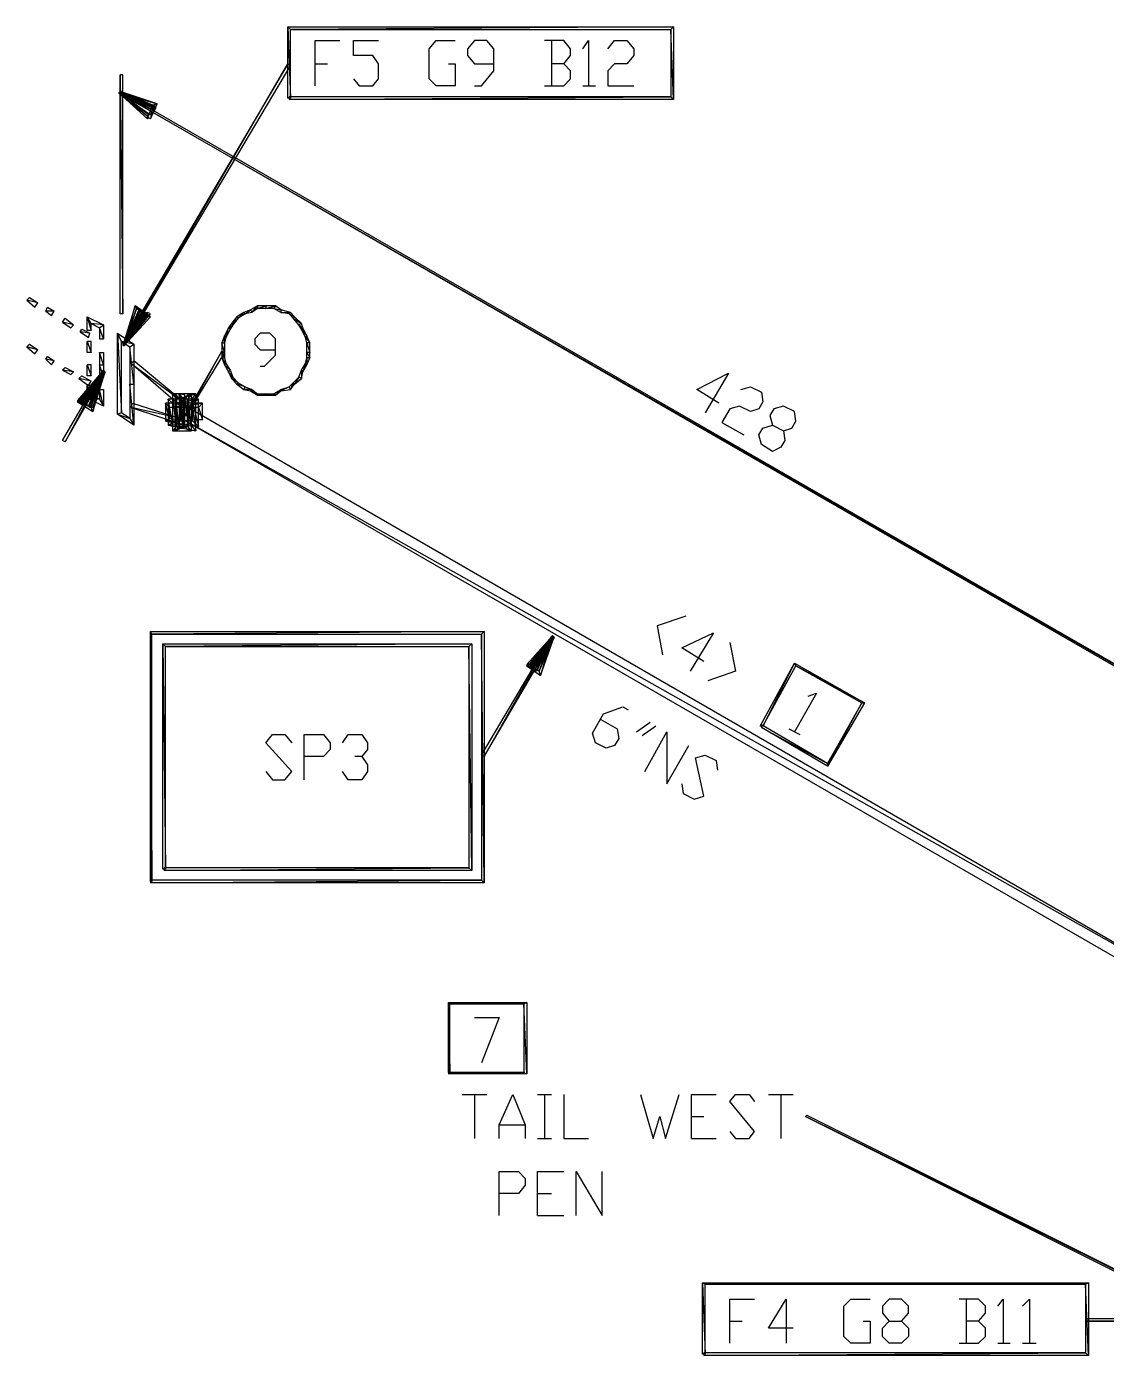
# Model space of a CAD drawing. Header units: millimetres. Extents: x 43 to 817, y 0 to 715.
# Drawn here: x 547.5 to 641.8, y 452.6 to 569.4 of the extents above; entities that cross this region are included whole.
import ezdxf

# ---------------------------------------------------------------- set-up
doc = ezdxf.new("R2010")
doc.units = ezdxf.units.MM
doc.layers.add('DIAGRAM', color=4, linetype='Continuous')

msp = doc.modelspace()

# ---------------------------------------------------------------- linework, layer by layer
at = {"layer": 'DIAGRAM'}
for p, q in [((570.52, 569.2), (570.28, 569.44)), ((570.28, 569.44), (604, 569.44)), ((570.52, 569.2), (570.28, 569.44)), ((570.28, 569.44), (570.52, 563.2)), ((570.28, 569.44), (570.52, 563.2)), ((570.28, 563.2), (570.28, 569.44)), ((604, 569.44), (570.52, 569.2)), ((604, 569.44), (570.52, 569.2)), ((603.76, 569.2), (604, 569.44)), ((603.76, 569.2), (604, 569.44)), ((604, 569.44), (604, 563.08)), ((570.52, 569.2), (603.76, 569.2)), ((570.52, 563.2), (570.52, 569.2)), ((572.68, 564.28), (572.68, 568.24)), ((572.68, 568.24), (574.84, 568.24)), ((576.04, 566.92), (576.04, 568.24)), ((576.04, 568.24), (578.2, 568.24)), ((582.64, 567.52), (583.24, 568.24)), ((583.24, 568.24), (584.92, 568.24)), ((586.6, 568.24), (586, 567.52)), ((587.68, 568.24), (586.6, 568.24)), ((588.28, 567.52), (587.68, 568.24)), ((594.4, 568.24), (592.72, 568.24)), ((593.32, 568.24), (593.32, 564.28)), ((595, 567.52), (594.4, 568.24)), ((596.08, 567.52), (596.56, 568.24)), ((596.56, 568.24), (596.56, 564.28)), ((598.24, 567.52), (598.84, 568.24)), ((598.84, 568.24), (599.92, 568.24)), ((599.92, 568.24), (600.52, 567.52)), ((604, 563.08), (603.76, 569.2)), ((603.76, 569.2), (603.76, 563.32)), ((604, 563.08), (603.76, 569.2)), ((577.72, 566.92), (576.04, 566.92)), ((578.2, 566.2), (577.72, 566.92)), ((582.64, 564.88), (582.64, 567.52)), ((586, 567.52), (586, 566.92)), ((586, 566.92), (586.6, 566.2)), ((588.28, 565.6), (588.28, 567.52)), ((594.4, 566.2), (595, 566.92)), ((595, 566.92), (595, 567.52)), ((600.52, 566.92), (599.92, 566.2)), ((600.52, 567.52), (600.52, 566.92)), ((570.28, 566.2), (555.88, 541.72)), ((556, 541.6), (570.28, 566.2)), ((556, 541.6), (570.28, 566.2)), ((570.52, 566.08), (556, 541.6)), ((570.28, 566.2), (570.52, 566.08)), ((572.68, 566.2), (573.76, 566.2)), ((578.2, 564.88), (578.2, 566.2)), ((584.32, 566.2), (584.92, 566.2)), ((584.92, 566.2), (584.92, 564.28)), ((586.6, 566.2), (588.28, 566.2)), ((594.4, 566.2), (593.32, 566.2)), ((595, 565.6), (594.4, 566.2)), ((598.84, 566.2), (598.24, 565.6)), ((599.92, 566.2), (598.84, 566.2)), ((555.88, 565.24), (555.64, 565.24)), ((555.64, 565.24), (555.88, 544.36)), ((555.64, 565.24), (555.88, 544.36)), ((555.64, 544.36), (555.64, 565.24)), ((555.88, 544.36), (555.88, 565.24)), ((576.04, 564.88), (576.52, 564.28)), ((577.72, 564.28), (578.2, 564.88)), ((583.24, 564.28), (582.64, 564.88)), ((587.2, 564.28), (588.28, 565.6)), ((594.4, 564.28), (595, 564.88)), ((595, 564.88), (595, 565.6)), ((598.24, 565.6), (598.24, 564.28)), ((555.52, 563.68), (555.64, 563.8)), ((555.64, 563.8), (555.52, 563.68)), ((555.52, 563.68), (555.64, 563.8)), ((555.64, 563.8), (555.52, 563.68)), ((555.52, 563.68), (555.64, 563.8)), ((555.64, 563.8), (555.52, 563.68)), ((555.52, 563.68), (555.64, 563.8)), ((555.64, 563.8), (555.52, 563.68)), ((555.64, 563.8), (555.52, 563.68)), ((558.16, 561.52), (555.52, 563.68)), ((555.52, 563.68), (558.04, 561.4)), ((558.16, 561.52), (555.52, 563.68)), ((555.52, 563.68), (558.88, 562.72)), ((555.52, 563.68), (558.88, 562.72)), ((558.52, 562.6), (555.52, 563.68)), ((558.16, 561.76), (555.52, 563.68)), ((555.52, 563.68), (558.04, 561.64)), ((558.16, 561.76), (555.52, 563.68)), ((555.52, 563.68), (558.76, 562.48)), ((555.52, 563.68), (558.76, 562.48)), ((558.64, 562.36), (555.52, 563.68)), ((558.16, 561.76), (555.52, 563.68)), ((555.52, 563.68), (558.04, 561.64)), ((558.16, 561.76), (555.52, 563.68)), ((555.52, 563.68), (558.76, 562.36)), ((555.52, 563.68), (558.76, 562.36)), ((558.64, 562.12), (555.52, 563.68)), ((558.4, 562), (555.52, 563.68)), ((555.52, 563.68), (558.28, 561.76)), ((558.4, 562), (555.52, 563.68)), ((555.52, 563.68), (558.52, 562.36)), ((555.52, 563.68), (558.52, 562.36)), ((558.52, 562.12), (555.52, 563.68)), ((555.52, 563.68), (665.08, 500.8)), ((555.52, 563.68), (665.08, 500.8)), ((664.96, 500.68), (555.52, 563.68)), ((555.64, 563.8), (558.16, 561.52)), ((558.88, 562.72), (555.64, 563.8)), ((555.64, 563.8), (558.16, 561.76)), ((558.76, 562.48), (555.64, 563.8)), ((555.64, 563.8), (558.16, 561.76)), ((558.76, 562.36), (555.64, 563.8)), ((555.64, 563.8), (558.4, 562)), ((558.52, 562.36), (555.64, 563.8)), ((665.08, 500.8), (555.64, 563.8)), ((576.52, 564.28), (577.72, 564.28)), ((584.92, 564.28), (583.24, 564.28)), ((586.6, 564.28), (587.2, 564.28)), ((592.72, 564.28), (594.4, 564.28)), ((596.08, 564.28), (597.16, 564.28)), ((598.24, 564.28), (600.52, 564.28)), ((558.04, 561.52), (558.52, 562.6)), ((558.28, 561.4), (558.88, 562.72)), ((558.52, 562.6), (558.28, 561.4)), ((558.52, 562.6), (558.28, 561.4)), ((558.88, 562.72), (558.52, 562.6)), ((558.88, 562.72), (558.52, 562.6)), ((558.52, 562.36), (558.52, 562.12)), ((558.76, 562.48), (558.64, 562.36)), ((558.76, 562.36), (558.64, 562.12)), ((570.52, 563.2), (570.28, 563.2)), ((570.4, 563.32), (570.4, 563.08)), ((570.4, 563.08), (603.76, 563.32)), ((603.76, 563.32), (570.4, 563.32)), ((570.4, 563.08), (603.76, 563.32)), ((604, 563.08), (570.4, 563.08)), ((603.76, 563.32), (604, 563.08)), ((603.76, 563.32), (604, 563.08)), ((558.04, 561.64), (558.16, 561.76)), ((558.04, 561.64), (558.16, 561.76)), ((558.04, 561.4), (558.16, 561.52)), ((558.28, 561.4), (558.04, 561.52)), ((558.28, 561.76), (558.4, 562)), ((547.48, 545.56), (547.72, 545.8)), ((548.44, 545.32), (547.48, 545.56)), ((547.48, 545.56), (548.2, 544.96)), ((548.44, 545.32), (547.48, 545.56)), ((547.72, 545.8), (548.44, 545.32)), ((548.2, 544.96), (548.44, 545.32)), ((549.16, 544.6), (549.28, 544.96)), ((549.28, 544.96), (549.88, 544.6)), ((556.96, 545.08), (555.88, 541.6)), ((557.08, 544.84), (555.88, 541.6)), ((557.32, 544.84), (555.88, 541.6)), ((556, 541.6), (556.96, 545.08)), ((556, 541.6), (556.96, 545.08)), ((557.08, 544.84), (556, 541.6)), ((556, 541.6), (557.08, 544.84)), ((556, 541.6), (557.08, 544.84)), ((556, 541.6), (557.32, 544.84)), ((556, 541.6), (557.32, 544.84)), ((557.32, 544.72), (556, 541.6)), ((557.44, 544.72), (556, 541.6)), ((556.96, 545.08), (557.08, 544.84)), ((556.96, 545.08), (557.08, 544.84)), ((558.16, 544.24), (556.96, 545.08)), ((557.08, 544.84), (558.16, 544.24)), ((557.08, 544.84), (558.16, 544.24)), ((558.16, 544.12), (557.08, 544.84)), ((557.08, 544.84), (557.32, 544.72)), ((557.32, 544.84), (557.44, 544.72)), ((567.04, 544.72), (566.44, 544.48)), ((566.56, 544.36), (567.04, 544.72)), ((566.56, 544.36), (567.04, 544.72)), ((567.64, 545.08), (567.04, 544.72)), ((567.04, 544.72), (567.16, 544.48)), ((567.04, 544.72), (567.16, 544.48)), ((567.16, 544.48), (567.64, 545.08)), ((567.16, 544.48), (567.64, 545.08)), ((567.64, 544.84), (567.16, 544.48)), ((567.64, 545.08), (567.64, 544.84)), ((567.64, 544.84), (568.36, 545.08)), ((568.36, 545.08), (567.64, 545.08)), ((567.64, 544.84), (568.36, 545.08)), ((567.64, 545.08), (567.64, 544.84)), ((568.36, 544.84), (567.64, 544.84)), ((568.36, 545.08), (568.36, 544.84)), ((568.36, 545.08), (568.36, 544.84)), ((568.36, 544.84), (569.2, 545.08)), ((569.2, 545.08), (568.36, 545.08)), ((568.36, 544.84), (569.2, 545.08)), ((569.08, 544.84), (568.36, 544.84)), ((569.2, 545.08), (569.08, 544.84)), ((569.2, 545.08), (569.08, 544.84)), ((569.08, 544.84), (569.68, 544.72)), ((569.08, 544.84), (569.68, 544.72)), ((569.68, 544.48), (569.08, 544.84)), ((569.68, 544.72), (569.2, 545.08)), ((569.68, 544.72), (569.68, 544.48)), ((569.68, 544.72), (569.68, 544.48)), ((570.52, 544.48), (569.68, 544.72)), ((549.88, 544.6), (549.16, 544.6)), ((549.16, 544.6), (549.64, 544.24)), ((549.88, 544.6), (549.16, 544.6)), ((549.64, 544.24), (549.88, 544.6)), ((550.6, 543.64), (550.84, 544)), ((551.56, 543.4), (550.6, 543.64)), ((550.6, 543.64), (551.32, 543.16)), ((551.56, 543.4), (550.6, 543.64)), ((550.84, 544), (551.56, 543.4)), ((553.12, 543.52), (552.76, 544.12)), ((552.76, 544.12), (554.2, 543.4)), ((553.12, 543.52), (552.76, 544.12)), ((552.76, 544.12), (553.12, 542.92)), ((552.76, 544.12), (553.12, 542.92)), ((552.76, 542.92), (552.76, 544.12)), ((554.2, 543.4), (553.12, 543.52)), ((553.12, 543.52), (553.84, 543.16)), ((554.2, 543.4), (553.12, 543.52)), ((553.12, 542.92), (553.12, 543.52)), ((555.88, 544.36), (555.64, 544.36)), ((557.56, 544.6), (555.88, 541.72)), ((555.88, 541.72), (558.04, 544.48)), ((555.88, 541.72), (557.92, 544.48)), ((555.88, 541.72), (557.68, 544.48)), ((555.88, 541.72), (558.04, 544.24)), ((556, 541.6), (557.56, 544.6)), ((556, 541.6), (557.56, 544.6)), ((557.68, 544.6), (556, 541.6)), ((558.04, 544.48), (556, 541.6)), ((558.04, 544.48), (556, 541.6)), ((557.92, 544.48), (556, 541.6)), ((557.92, 544.48), (556, 541.6)), ((557.68, 544.48), (556, 541.6)), ((557.68, 544.48), (556, 541.6)), ((556, 541.6), (558.28, 544.36)), ((556, 541.6), (558.04, 544.36)), ((556, 541.6), (557.8, 544.36)), ((558.04, 544.24), (556, 541.6)), ((558.04, 544.24), (556, 541.6)), ((556, 541.6), (558.28, 544.12)), ((557.56, 544.6), (557.68, 544.6)), ((557.8, 544.36), (557.68, 544.48)), ((558.04, 544.36), (557.92, 544.48)), ((558.28, 544.36), (558.04, 544.48)), ((558.28, 544.12), (558.04, 544.24)), ((558.16, 544.24), (558.16, 544.12)), ((565.36, 543.52), (565.12, 543.16)), ((565.24, 543.04), (565.36, 543.52)), ((565.24, 543.04), (565.36, 543.52)), ((565.84, 544.12), (565.36, 543.52)), ((565.36, 543.52), (565.48, 543.4)), ((565.36, 543.52), (565.48, 543.4)), ((565.48, 543.4), (565.84, 544.12)), ((565.48, 543.4), (565.84, 544.12)), ((565.96, 544), (565.48, 543.4)), ((566.44, 544.48), (565.84, 544.12)), ((565.84, 544.12), (565.96, 544)), ((565.84, 544.12), (565.96, 544)), ((565.96, 544), (566.44, 544.48)), ((565.96, 544), (566.44, 544.48)), ((566.56, 544.36), (565.96, 544)), ((566.44, 544.48), (566.56, 544.36)), ((566.44, 544.48), (566.56, 544.36)), ((567.16, 544.48), (566.56, 544.36)), ((569.68, 544.48), (570.52, 544.48)), ((569.68, 544.48), (570.52, 544.48)), ((570.4, 544.36), (569.68, 544.48)), ((570.52, 544.48), (570.4, 544.36)), ((570.52, 544.48), (570.4, 544.36)), ((570.4, 544.36), (570.88, 544.12)), ((570.4, 544.36), (570.88, 544.12)), ((570.76, 544), (570.4, 544.36)), ((570.88, 544.12), (570.52, 544.48)), ((570.88, 544.12), (570.76, 544)), ((570.88, 544.12), (570.76, 544)), ((570.76, 544), (571.48, 543.52)), ((570.76, 544), (571.48, 543.52)), ((571.24, 543.4), (570.76, 544)), ((571.48, 543.52), (570.88, 544.12)), ((571.48, 543.52), (571.24, 543.4)), ((571.48, 543.52), (571.24, 543.4)), ((571.6, 543.16), (571.48, 543.52)), ((551.32, 543.16), (551.56, 543.4)), ((552.16, 542.8), (552.28, 543.04)), ((553, 542.68), (552.16, 542.8)), ((552.16, 542.8), (552.88, 542.32)), ((553, 542.68), (552.16, 542.8)), ((552.28, 543.04), (553, 542.68)), ((553.12, 542.92), (552.76, 542.92)), ((552.88, 542.32), (553, 542.68)), ((553.84, 543.16), (554.2, 543.4)), ((553.84, 543.16), (554.2, 543.4)), ((554.2, 542.2), (553.84, 543.16)), ((553.84, 543.16), (553.84, 542.2)), ((554.2, 542.2), (553.84, 543.16)), ((554.2, 543.4), (554.2, 542.2)), ((555.76, 541.96), (555.4, 542.68)), ((555.4, 542.68), (556.84, 541.72)), ((555.76, 541.96), (555.4, 542.68)), ((555.4, 542.68), (555.76, 535.72)), ((555.4, 542.68), (555.76, 535.72)), ((555.4, 535.6), (555.4, 542.68)), ((564.76, 542.44), (564.52, 541.84)), ((565.12, 543.16), (564.76, 542.44)), ((564.76, 541.84), (564.76, 542.44)), ((564.76, 541.84), (564.76, 542.44)), ((564.76, 542.44), (564.88, 542.32)), ((564.76, 542.44), (564.88, 542.32)), ((564.88, 542.32), (565.12, 543.16)), ((564.88, 542.32), (565.12, 543.16)), ((565.24, 543.04), (564.88, 542.32)), ((565.12, 543.16), (565.24, 543.04)), ((565.12, 543.16), (565.24, 543.04)), ((565.48, 543.4), (565.24, 543.04)), ((567.88, 542.68), (567.4, 542.2)), ((568.72, 542.68), (567.88, 542.68)), ((569.2, 542.2), (568.72, 542.68)), ((571.24, 543.4), (571.6, 543.16)), ((571.24, 543.4), (571.6, 543.16)), ((571.48, 543.04), (571.24, 543.4)), ((571.6, 543.16), (571.48, 543.04)), ((571.6, 543.16), (571.48, 543.04)), ((571.48, 543.04), (571.96, 542.44)), ((571.48, 543.04), (571.96, 542.44)), ((571.84, 542.32), (571.48, 543.04)), ((571.96, 542.44), (571.6, 543.16)), ((571.96, 542.44), (571.84, 542.32)), ((571.96, 542.44), (571.84, 542.32)), ((572.2, 541.84), (571.96, 542.44)), ((547.48, 541.48), (547.72, 541.72)), ((548.44, 541.24), (547.48, 541.48)), ((547.48, 541.48), (548.2, 540.88)), ((548.44, 541.24), (547.48, 541.48)), ((547.72, 541.72), (548.44, 541.24)), ((548.2, 540.88), (548.44, 541.24)), ((553.12, 541.96), (552.76, 541.96)), ((552.76, 541.96), (553.12, 541)), ((552.76, 541.96), (553.12, 541)), ((552.76, 541), (552.76, 541.96)), ((553.12, 541), (553.12, 541.96)), ((553.84, 542.2), (554.2, 542.2)), ((556.84, 541.72), (555.76, 541.96)), ((555.76, 541.96), (556.48, 541.48)), ((556.84, 541.72), (555.76, 541.96)), ((555.76, 535.72), (555.76, 541.96)), ((556, 541.6), (555.88, 541.72)), ((556, 541.6), (555.88, 541.72)), ((556, 541.6), (555.88, 541.72)), ((556, 541.6), (555.88, 541.72)), ((555.88, 541.72), (556, 541.6)), ((555.88, 541.72), (556, 541.6)), ((555.88, 541.6), (556, 541.6)), ((555.88, 541.6), (556, 541.6)), ((555.88, 541.6), (556, 541.6)), ((556.48, 541.48), (556.84, 541.72)), ((556.48, 541.48), (556.84, 541.72)), ((556.84, 538.24), (556.48, 541.48)), ((556.48, 541.48), (556.48, 538.24)), ((556.84, 538.24), (556.48, 541.48)), ((556.84, 541.72), (556.84, 538.24)), ((564.76, 541), (564.52, 541.84)), ((564.52, 541.84), (564.52, 541)), ((564.76, 541), (564.52, 541.84)), ((564.52, 541.84), (564.76, 541.84)), ((564.52, 541.84), (564.76, 541.84)), ((564.88, 542.32), (564.76, 541.84)), ((564.76, 541.84), (564.76, 541)), ((567.4, 542.2), (567.4, 541.72)), ((567.4, 541.72), (567.88, 541.24)), ((567.88, 541.24), (569.2, 541.24)), ((569.2, 540.76), (569.2, 542.2)), ((571.84, 542.32), (572.2, 541.84)), ((571.84, 542.32), (572.2, 541.84)), ((571.96, 541.84), (571.84, 542.32)), ((572.2, 541.84), (571.96, 541.84)), ((572.2, 541.84), (571.96, 541.84)), ((571.96, 541.84), (572.2, 541)), ((571.96, 541.84), (572.2, 541)), ((571.96, 541), (571.96, 541.84)), ((572.2, 541), (572.2, 541.84)), ((549.16, 540.4), (549.28, 540.64)), ((549.88, 540.28), (549.16, 540.4)), ((549.16, 540.4), (549.64, 539.92)), ((549.88, 540.28), (549.16, 540.4)), ((549.28, 540.64), (549.88, 540.28)), ((549.64, 539.92), (549.88, 540.28)), ((553.12, 541), (552.76, 541)), ((554.2, 539.92), (553.84, 541)), ((553.84, 541), (553.84, 539.92)), ((554.2, 539.92), (553.84, 541)), ((553.84, 541), (554.2, 541)), ((554.2, 541), (554.2, 539.92)), ((556.84, 540.28), (556.6, 540.04)), ((556.6, 540.04), (561.28, 536.56)), ((556.6, 540.04), (561.28, 536.56)), ((560.92, 536.32), (556.6, 540.04)), ((561.28, 536.56), (556.84, 540.28)), ((564.52, 541.12), (561.28, 535.48)), ((561.4, 535.48), (564.52, 541.12)), ((561.4, 535.48), (564.52, 541.12)), ((564.76, 541), (561.4, 535.48)), ((564.52, 541.12), (564.76, 541)), ((564.76, 540.52), (564.52, 541)), ((564.52, 541), (564.52, 540.52)), ((564.76, 540.52), (564.52, 541)), ((564.52, 541), (564.76, 541)), ((564.52, 541), (564.76, 541)), ((564.88, 540.04), (564.52, 540.52)), ((564.52, 540.52), (564.76, 539.92)), ((564.88, 540.04), (564.52, 540.52)), ((564.52, 540.52), (564.76, 540.52)), ((564.52, 540.52), (564.76, 540.52)), ((564.76, 541), (564.76, 540.52)), ((564.76, 540.52), (564.88, 540.04)), ((564.76, 539.92), (564.88, 540.04)), ((564.76, 539.92), (564.88, 540.04)), ((564.88, 540.04), (565.24, 539.44)), ((568.24, 539.8), (569.2, 540.76)), ((571.48, 539.44), (571.84, 540.04)), ((571.84, 540.04), (571.6, 539.32)), ((571.84, 540.04), (571.6, 539.32)), ((571.84, 540.04), (571.96, 540.52)), ((571.96, 539.92), (571.84, 540.04)), ((571.96, 539.92), (571.84, 540.04)), ((572.2, 541), (571.96, 541)), ((572.2, 541), (571.96, 541)), ((571.96, 541), (572.2, 540.52)), ((571.96, 541), (572.2, 540.52)), ((571.96, 540.52), (571.96, 541)), ((572.2, 540.52), (571.96, 540.52)), ((572.2, 540.52), (571.96, 540.52)), ((571.96, 540.52), (571.96, 539.92)), ((571.96, 539.92), (572.2, 540.52)), ((571.96, 540.52), (571.96, 539.92)), ((572.2, 540.52), (572.2, 541)), ((550.6, 539.44), (550.84, 539.68)), ((550.6, 533.32), (554.2, 539.44)), ((551.56, 539.32), (550.6, 539.44)), ((550.6, 539.44), (551.32, 539.08)), ((551.56, 539.32), (550.6, 539.44)), ((550.84, 539.68), (551.56, 539.32)), ((554.2, 539.44), (550.84, 533.2)), ((554.2, 539.44), (550.84, 533.2)), ((550.84, 533.2), (554.32, 539.32)), ((551.32, 539.08), (551.56, 539.32)), ((554.2, 539.44), (551.92, 536.8)), ((552.04, 536.68), (554.2, 539.44)), ((552.04, 536.68), (554.2, 539.44)), ((554.32, 539.32), (552.04, 536.68)), ((552.04, 538.72), (552.28, 538.96)), ((554.2, 539.44), (552.16, 536.68)), ((552.28, 536.56), (554.2, 539.44)), ((552.28, 536.56), (554.2, 539.44)), ((554.2, 539.44), (552.28, 536.68)), ((554.32, 539.32), (552.28, 536.56)), ((552.28, 538.96), (553.12, 538.48)), ((552.52, 536.56), (554.2, 539.44)), ((552.52, 536.56), (554.2, 539.44)), ((554.2, 539.44), (552.52, 536.68)), ((554.32, 539.32), (552.52, 536.56)), ((552.64, 536.56), (554.2, 539.44)), ((552.64, 536.56), (554.2, 539.44)), ((552.64, 536.44), (554.2, 539.44)), ((554.32, 539.32), (552.64, 536.56)), ((553.12, 539.92), (552.76, 539.92)), ((552.76, 539.92), (553.12, 538.96)), ((552.76, 539.92), (553.12, 538.96)), ((552.76, 538.96), (552.76, 539.92)), ((553.12, 538.96), (552.76, 538.96)), ((552.88, 536.32), (554.2, 539.44)), ((554.2, 539.44), (552.88, 536.32)), ((554.2, 539.44), (552.88, 536.32)), ((552.88, 536.32), (554.32, 539.32)), ((553, 536.2), (554.2, 539.44)), ((554.2, 539.44), (553, 536.2)), ((554.2, 539.44), (553, 536.2)), ((553, 536.2), (554.32, 539.32)), ((553.12, 538.96), (553.12, 539.92)), ((553.12, 536.2), (554.2, 539.44)), ((554.2, 539.44), (553.24, 535.84)), ((554.2, 539.44), (553.24, 535.84)), ((554.2, 539.44), (553.24, 536.2)), ((554.2, 539.44), (553.24, 536.2)), ((553.24, 535.84), (554.32, 539.32)), ((553.24, 536.2), (554.32, 539.32)), ((553.84, 539.92), (554.2, 539.92)), ((554.2, 538.84), (553.84, 539.92)), ((553.84, 539.92), (553.84, 538.84)), ((554.2, 538.84), (553.84, 539.92)), ((553.84, 539.92), (554.2, 539.92)), ((553.84, 538.84), (554.2, 538.84)), ((554.2, 539.92), (554.2, 538.84)), ((554.2, 539.44), (554.32, 539.32)), ((554.32, 539.32), (554.2, 539.44)), ((554.2, 539.44), (554.32, 539.32)), ((554.32, 539.32), (554.2, 539.44)), ((554.2, 539.44), (554.32, 539.32)), ((554.32, 539.32), (554.2, 539.44)), ((554.2, 539.44), (554.32, 539.32)), ((554.32, 539.32), (554.2, 539.44)), ((554.32, 539.32), (554.2, 539.44)), ((565.24, 539.44), (564.76, 539.92)), ((564.76, 539.92), (565.12, 539.32)), ((565.24, 539.44), (564.76, 539.92)), ((565.12, 539.32), (565.24, 539.44)), ((565.12, 539.32), (565.24, 539.44)), ((565.48, 538.84), (565.12, 539.32)), ((565.12, 539.32), (565.36, 538.72)), ((565.48, 538.84), (565.12, 539.32)), ((565.24, 539.44), (565.48, 538.84)), ((565.36, 538.72), (565.48, 538.84)), ((565.36, 538.72), (565.48, 538.84)), ((565.48, 538.84), (565.96, 538.36)), ((567.88, 539.8), (568.24, 539.8)), ((570.76, 538.36), (571.24, 538.84)), ((571.24, 538.84), (570.88, 538.24)), ((571.24, 538.84), (570.88, 538.24)), ((571.24, 538.84), (571.48, 539.44)), ((571.48, 538.72), (571.24, 538.84)), ((571.48, 538.72), (571.24, 538.84)), ((571.6, 539.32), (571.48, 539.44)), ((571.6, 539.32), (571.48, 539.44)), ((571.48, 539.44), (571.48, 538.72)), ((571.48, 539.44), (571.48, 538.72)), ((571.48, 538.72), (571.6, 539.32)), ((571.6, 539.32), (571.96, 539.92)), ((606.04, 537.76), (608.8, 539.2)), ((608.8, 539.2), (606.76, 535.72)), ((553.12, 538.48), (552.04, 538.72)), ((552.04, 538.72), (552.88, 538.12)), ((553.12, 538.48), (552.04, 538.72)), ((553.12, 538.12), (552.76, 538.12)), ((552.76, 538.12), (553.12, 537.28)), ((552.76, 538.12), (553.12, 537.28)), ((552.76, 537.04), (552.76, 538.12)), ((552.88, 538.12), (553.12, 538.48)), ((553.12, 537.28), (553.12, 538.12)), ((554.2, 536.32), (553.84, 537.76)), ((553.84, 537.76), (553.84, 536.92)), ((554.2, 536.32), (553.84, 537.76)), ((553.84, 537.76), (554.2, 537.76)), ((554.2, 537.76), (554.2, 536.32)), ((556.84, 534.64), (556.48, 538.24)), ((556.48, 538.24), (556.48, 535.24)), ((556.84, 534.64), (556.48, 538.24)), ((556.48, 538.24), (556.84, 538.24)), ((556.48, 538.24), (556.84, 538.24)), ((556.84, 538.24), (556.84, 534.64)), ((565.96, 538.36), (565.36, 538.72)), ((565.36, 538.72), (565.84, 538.24)), ((565.96, 538.36), (565.36, 538.72)), ((565.84, 538.24), (565.96, 538.36)), ((565.84, 538.24), (565.96, 538.36)), ((566.56, 538), (565.84, 538.24)), ((565.84, 538.24), (566.44, 537.76)), ((566.56, 538), (565.84, 538.24)), ((565.96, 538.36), (566.56, 538)), ((566.44, 537.76), (566.56, 538)), ((566.44, 537.76), (566.56, 538)), ((567.16, 537.76), (566.44, 537.76)), ((566.44, 537.76), (567.04, 537.64)), ((567.16, 537.76), (566.44, 537.76)), ((566.56, 538), (567.16, 537.76)), ((567.04, 537.64), (567.16, 537.76)), ((567.04, 537.64), (567.16, 537.76)), ((567.16, 537.76), (567.64, 537.4)), ((569.08, 537.4), (569.68, 537.76)), ((569.68, 537.76), (569.2, 537.28)), ((569.68, 537.76), (569.2, 537.28)), ((570.4, 538), (569.68, 537.64)), ((570.4, 538), (569.68, 537.64)), ((569.68, 537.76), (570.4, 538)), ((569.68, 537.64), (570.52, 537.76)), ((569.68, 537.64), (569.68, 537.76)), ((569.68, 537.64), (569.68, 537.76)), ((570.4, 538), (570.76, 538.36)), ((570.52, 537.76), (570.4, 538)), ((570.52, 537.76), (570.4, 538)), ((570.76, 538.36), (570.52, 537.76)), ((570.76, 538.36), (570.52, 537.76)), ((570.52, 537.76), (570.88, 538.24)), ((570.88, 538.24), (570.76, 538.36)), ((570.88, 538.24), (570.76, 538.36)), ((570.88, 538.24), (571.48, 538.72)), ((607.96, 536.56), (606.04, 537.76)), ((609.88, 537.76), (610.72, 538)), ((610.72, 538), (611.68, 537.52)), ((551.92, 536.68), (552.04, 536.92)), ((551.92, 536.8), (552.04, 536.68)), ((553.12, 536.2), (551.92, 536.68)), ((551.92, 536.68), (553.24, 535.84)), ((553.12, 536.2), (551.92, 536.68)), ((552.04, 536.92), (553.12, 536.2)), ((552.16, 536.68), (552.28, 536.56)), ((552.28, 536.68), (552.52, 536.56)), ((552.52, 536.68), (552.64, 536.56)), ((553.12, 537.28), (552.76, 537.04)), ((553.12, 537.28), (552.76, 537.04)), ((552.76, 537.04), (553.84, 536.92)), ((552.76, 537.04), (553.84, 536.92)), ((554.2, 536.32), (552.76, 537.04)), ((553.84, 536.92), (553.12, 537.28)), ((553.84, 536.92), (554.2, 536.32)), ((553.84, 536.92), (554.2, 536.32)), ((556.6, 536.2), (556.72, 536.56)), ((556.72, 536.56), (560.92, 535.24)), ((559.96, 535.24), (559.6, 536.56)), ((559.6, 536.56), (559.6, 535)), ((559.96, 535.24), (559.6, 536.56)), ((559.6, 536.56), (559.96, 536.2)), ((559.6, 536.56), (559.96, 536.2)), ((562.84, 536.56), (559.6, 536.56)), ((560.2, 534.88), (559.84, 536.92)), ((559.84, 536.92), (559.84, 534.64)), ((560.2, 534.88), (559.84, 536.92)), ((559.84, 536.92), (560.2, 536.56)), ((559.84, 536.92), (560.2, 536.56)), ((562.48, 536.92), (559.84, 536.92)), ((559.96, 536.2), (562.84, 536.56)), ((559.96, 536.2), (562.84, 536.56)), ((560.56, 534.52), (560.2, 537.4)), ((560.2, 537.4), (560.2, 534.16)), ((560.56, 534.52), (560.2, 537.4)), ((560.2, 537.4), (560.56, 536.92)), ((560.2, 537.4), (560.56, 536.92)), ((562.24, 537.4), (560.2, 537.4)), ((560.2, 536.56), (562.48, 536.92)), ((560.2, 536.56), (562.48, 536.92)), ((560.2, 536.56), (560.2, 534.88)), ((562, 536.56), (560.2, 536.56)), ((560.8, 534.52), (560.44, 537.4)), ((560.44, 537.4), (560.44, 534.16)), ((560.8, 534.52), (560.44, 537.4)), ((560.44, 537.4), (560.8, 536.92)), ((560.44, 537.4), (560.8, 536.92)), ((561.88, 537.4), (560.44, 537.4)), ((560.56, 536.92), (562.24, 537.4)), ((560.56, 536.92), (562.24, 537.4)), ((560.56, 536.92), (560.56, 534.52)), ((561.88, 536.92), (560.56, 536.92)), ((560.8, 534.4), (560.92, 537.4)), ((561.16, 534.4), (560.8, 537.4)), ((560.8, 537.4), (560.8, 534.4)), ((561.16, 534.4), (560.8, 537.4)), ((560.8, 537.4), (561.16, 536.92)), ((560.8, 537.4), (561.16, 536.92)), ((561.64, 537.4), (560.8, 537.4)), ((560.8, 536.92), (561.88, 537.4)), ((560.8, 536.92), (561.88, 537.4)), ((560.8, 536.92), (560.8, 534.52)), ((561.52, 536.92), (560.8, 536.92)), ((561.28, 537.28), (560.92, 537.4)), ((560.92, 537.4), (561.16, 534.4)), ((560.92, 537.4), (561.16, 534.4)), ((561.28, 536.56), (560.92, 536.32)), ((561.28, 536.56), (560.92, 536.32)), ((561.16, 536.92), (561.64, 537.4)), ((561.16, 536.92), (561.64, 537.4)), ((561.16, 534.4), (561.28, 537.28)), ((561.16, 536.92), (561.16, 534.4)), ((561.28, 536.92), (561.16, 536.92)), ((561.64, 537.4), (561.28, 536.92)), ((561.64, 537.4), (561.28, 536.92)), ((561.28, 536.92), (561.64, 534.16)), ((561.28, 536.92), (561.64, 534.16)), ((561.28, 534.52), (561.28, 536.92)), ((561.28, 534.64), (561.28, 536.56)), ((561.88, 537.4), (561.52, 536.92)), ((561.88, 537.4), (561.52, 536.92)), ((561.52, 536.92), (561.88, 534.16)), ((561.52, 536.92), (561.88, 534.16)), ((561.52, 534.52), (561.52, 536.92)), ((561.64, 534.16), (561.64, 537.4)), ((561.88, 534.16), (561.88, 537.4)), ((562.24, 537.4), (561.88, 536.92)), ((562.24, 537.4), (561.88, 536.92)), ((561.88, 536.92), (562.24, 534.16)), ((561.88, 536.92), (562.24, 534.16)), ((561.88, 534.64), (561.88, 536.92)), ((562.48, 536.92), (562, 536.56)), ((562.48, 536.92), (562, 536.56)), ((562, 536.56), (562.48, 534.52)), ((562, 536.56), (562.48, 534.52)), ((562, 535), (562, 536.56)), ((562.24, 534.16), (562.24, 537.4)), ((562.48, 534.52), (562.48, 536.92)), ((562.84, 536.56), (562.48, 536.2)), ((562.84, 536.56), (562.48, 536.2)), ((562.84, 535.12), (562.84, 536.56)), ((567.64, 537.4), (567.04, 537.64)), ((567.04, 537.64), (567.64, 537.28)), ((567.64, 537.4), (567.04, 537.64)), ((568.36, 537.4), (567.64, 537.28)), ((568.36, 537.4), (567.64, 537.28)), ((567.64, 537.28), (567.64, 537.4)), ((567.64, 537.4), (568.36, 537.4)), ((567.64, 537.28), (567.64, 537.4)), ((567.64, 537.28), (568.36, 537.28)), ((569.08, 537.4), (568.36, 537.28)), ((569.08, 537.4), (568.36, 537.28)), ((568.36, 537.28), (568.36, 537.4)), ((568.36, 537.4), (569.08, 537.4)), ((568.36, 537.28), (568.36, 537.4)), ((568.36, 537.28), (569.2, 537.28)), ((569.2, 537.28), (569.08, 537.4)), ((569.2, 537.28), (569.08, 537.4)), ((569.2, 537.28), (569.68, 537.64)), ((611.8, 536.68), (611.44, 536.08)), ((611.68, 537.52), (611.8, 536.68)), ((552.88, 536.32), (552.64, 536.44)), ((553, 536.2), (552.88, 536.32)), ((553.24, 536.2), (553, 536.2)), ((553.24, 535.84), (553.12, 536.2)), ((553.24, 535.84), (553.12, 536.2)), ((555.76, 535.72), (555.4, 535.6)), ((555.76, 535.72), (555.4, 535.6)), ((555.4, 535.6), (556.48, 535.24)), ((555.4, 535.6), (556.48, 535.24)), ((556.84, 534.64), (555.4, 535.6)), ((556.48, 535.24), (555.76, 535.72)), ((560.92, 535.24), (556.6, 536.2)), ((556.6, 536.2), (561.28, 534.64)), ((560.92, 535.24), (556.6, 536.2)), ((559.96, 536.2), (559.96, 535.24)), ((562.48, 536.2), (559.96, 536.2)), ((560.8, 535.36), (561.4, 536.32)), ((654.28, 482.68), (560.8, 535.36)), ((560.8, 535.36), (653.8, 481.72)), ((654.28, 482.68), (560.8, 535.36)), ((560.92, 536.32), (561.28, 534.64)), ((560.92, 536.32), (561.28, 534.64)), ((560.92, 535.24), (560.92, 536.32)), ((561.28, 535.48), (561.4, 535.48)), ((561.4, 536.32), (654.28, 482.68)), ((562.48, 536.2), (562.84, 535.12)), ((562.48, 536.2), (562.84, 535.12)), ((562.48, 535.12), (562.48, 536.2)), ((608.92, 536.08), (608.2, 534.88)), ((609.76, 536.32), (608.92, 536.08)), ((610.72, 535.84), (609.76, 536.32)), ((611.44, 536.08), (610.72, 535.84)), ((612.76, 536.08), (612.4, 535.48)), ((612.4, 535.48), (612.64, 534.64)), ((613.6, 536.32), (612.76, 536.08)), ((614.56, 535.84), (613.6, 536.32)), ((614.68, 535), (614.56, 535.84)), ((556.48, 535.24), (556.84, 534.64)), ((556.48, 535.24), (556.84, 534.64)), ((559.6, 535), (559.96, 535.24)), ((559.6, 535), (559.96, 535.24)), ((562, 535), (559.6, 535)), ((559.6, 535), (562.48, 534.52)), ((562, 535), (559.6, 535)), ((559.84, 534.64), (560.2, 534.88)), ((559.84, 534.64), (560.2, 534.88)), ((561.88, 534.64), (559.84, 534.64)), ((559.84, 534.64), (562.24, 534.16)), ((561.88, 534.64), (559.84, 534.64)), ((559.96, 535.24), (562, 535)), ((560.2, 534.88), (561.88, 534.64)), ((561.52, 534.52), (560.2, 534.16)), ((561.52, 534.52), (560.2, 534.16)), ((560.2, 534.16), (560.56, 534.52)), ((560.2, 534.16), (560.56, 534.52)), ((560.2, 534.16), (561.88, 534.16)), ((561.28, 534.52), (560.44, 534.16)), ((561.28, 534.52), (560.44, 534.16)), ((560.44, 534.16), (560.8, 534.52)), ((560.44, 534.16), (560.8, 534.52)), ((560.44, 534.16), (561.64, 534.16)), ((560.56, 534.52), (561.52, 534.52)), ((560.8, 534.52), (561.28, 534.52)), ((561.16, 534.4), (560.8, 534.4)), ((560.8, 534.4), (561.16, 534.4)), ((561.28, 534.64), (560.92, 535.24)), ((561.28, 534.64), (560.92, 535.24)), ((561.64, 534.16), (561.28, 534.52)), ((561.64, 534.16), (561.28, 534.52)), ((561.88, 534.16), (561.52, 534.52)), ((561.88, 534.16), (561.52, 534.52)), ((562.24, 534.16), (561.88, 534.64)), ((562.24, 534.16), (561.88, 534.64)), ((562.48, 534.52), (562, 535)), ((562.48, 534.52), (562, 535)), ((562.84, 535.12), (562.48, 535.12)), ((608.2, 534.88), (610.12, 533.8)), ((611.44, 533.8), (611.8, 534.4)), ((611.8, 534.4), (612.64, 534.64)), ((612.64, 534.64), (613.6, 534.16)), ((613.6, 534.16), (614.32, 534.4)), ((613.6, 534.16), (613.72, 533.32)), ((614.32, 534.4), (614.68, 535)), ((550.84, 533.2), (550.6, 533.32)), ((611.68, 532.96), (611.44, 533.8)), ((613.72, 533.32), (613.36, 532.72)), ((612.64, 532.36), (611.68, 532.96)), ((613.36, 532.72), (612.64, 532.36)), ((605.08, 517.96), (602.56, 517.12)), ((558.4, 516.4), (558.28, 516.64)), ((558.28, 516.64), (587.44, 516.64)), ((558.4, 516.4), (558.28, 516.64)), ((558.28, 516.64), (558.4, 494.8)), ((558.28, 516.64), (558.4, 494.8)), ((558.28, 494.8), (558.28, 516.64)), ((587.44, 516.64), (558.4, 516.4)), ((587.44, 516.64), (558.4, 516.4)), ((587.2, 516.4), (587.44, 516.64)), ((587.2, 516.4), (587.44, 516.64)), ((587.44, 516.64), (587.44, 494.68)), ((602.56, 517.12), (603.04, 514.6)), ((558.4, 516.4), (587.2, 516.4)), ((558.4, 494.8), (558.4, 516.4)), ((559.6, 515.32), (559.36, 515.56)), ((559.36, 515.56), (586.36, 515.56)), ((559.6, 515.32), (559.36, 515.56)), ((559.36, 515.56), (559.6, 495.88)), ((559.36, 515.56), (559.6, 495.88)), ((559.36, 495.88), (559.36, 515.56)), ((586.36, 515.56), (559.6, 515.32)), ((586.36, 515.56), (559.6, 515.32)), ((586.12, 515.32), (586.36, 515.56)), ((586.12, 515.32), (586.36, 515.56)), ((586.36, 515.56), (586.36, 495.76)), ((587.44, 494.68), (587.2, 516.4)), ((587.2, 516.4), (587.2, 494.92)), ((587.44, 494.68), (587.2, 516.4)), ((587.2, 505.84), (593.32, 516.16)), ((593.32, 516.16), (587.44, 505.72)), ((587.44, 505.72), (593.56, 516.16)), ((593.32, 516.16), (587.44, 505.72)), ((593.44, 516.28), (591.16, 513.76)), ((591.28, 513.64), (593.44, 516.28)), ((591.28, 513.64), (593.44, 516.28)), ((593.56, 516.04), (591.28, 513.64)), ((593.44, 516.16), (591.4, 513.64)), ((591.52, 513.52), (593.44, 516.16)), ((591.52, 513.52), (593.44, 516.16)), ((593.56, 516.16), (591.52, 513.52)), ((593.44, 516.16), (591.52, 513.64)), ((593.44, 516.16), (591.52, 513.4)), ((591.64, 513.52), (593.44, 516.16)), ((591.64, 513.52), (593.44, 516.16)), ((593.56, 516.16), (591.64, 513.52)), ((591.64, 513.28), (593.44, 516.16)), ((591.64, 513.28), (593.44, 516.16)), ((593.56, 516.16), (591.64, 513.28)), ((591.88, 513.28), (593.32, 516.16)), ((593.32, 516.16), (592, 513.16)), ((592, 513.16), (593.56, 516.16)), ((593.32, 516.16), (592, 513.16)), ((592.12, 513.28), (593.32, 516.16)), ((592.12, 513.28), (593.32, 516.16)), ((592.24, 513.16), (593.32, 516.16)), ((593.32, 516.16), (592.24, 513.16)), ((592.24, 513.16), (593.56, 516.16)), ((593.32, 516.16), (592.24, 513.16)), ((593.32, 516.16), (592.24, 513.16)), ((592.24, 513.16), (593.56, 516.16)), ((593.32, 516.16), (592.24, 513.16)), ((593.32, 516.16), (592.36, 512.8)), ((592.36, 512.8), (593.56, 516.16)), ((593.32, 516.16), (592.36, 512.8)), ((593.56, 516.16), (593.32, 516.16)), ((593.56, 516.16), (593.32, 516.16)), ((593.56, 516.16), (593.32, 516.16)), ((593.56, 516.16), (593.32, 516.16)), ((593.56, 516.16), (593.32, 516.16)), ((593.44, 516.28), (593.56, 516.04)), ((593.44, 516.16), (593.56, 516.16)), ((593.44, 516.16), (593.56, 516.16)), ((593.44, 516.16), (593.56, 516.16)), ((604.72, 515.2), (607.48, 516.52)), ((607.48, 516.52), (605.44, 513.16)), ((608.92, 515.68), (609.4, 513.16)), ((559.6, 515.32), (586.12, 515.32)), ((559.6, 495.88), (559.6, 515.32)), ((586.36, 495.76), (586.12, 515.32)), ((586.12, 515.32), (586.12, 496)), ((586.36, 495.76), (586.12, 515.32)), ((606.64, 514), (604.72, 515.2)), ((591.16, 513.64), (591.28, 513.88)), ((591.16, 513.76), (591.28, 513.64)), ((592.24, 513.16), (591.16, 513.64)), ((591.16, 513.64), (592.36, 512.8)), ((592.24, 513.16), (591.16, 513.64)), ((591.28, 513.88), (592.24, 513.16)), ((591.4, 513.64), (591.52, 513.52)), ((591.52, 513.64), (591.64, 513.52)), ((591.52, 513.4), (591.64, 513.28)), ((592, 513.16), (591.88, 513.28)), ((592.24, 513.16), (592.12, 513.28)), ((592.24, 513.16), (592.12, 513.28)), ((592.36, 512.8), (592.24, 513.16)), ((592.36, 512.8), (592.24, 513.16)), ((609.4, 513.16), (607, 512.32)), ((611.56, 508.36), (614.56, 513.88)), ((614.56, 513.88), (611.8, 508.36)), ((614.56, 513.88), (611.8, 508.36)), ((611.8, 508.36), (614.68, 513.64)), ((614.68, 513.64), (614.56, 513.88)), ((614.56, 513.88), (620.68, 510.4)), ((614.68, 513.64), (614.56, 513.88)), ((620.68, 510.4), (614.68, 513.64)), ((614.68, 513.64), (620.44, 510.4)), ((620.68, 510.4), (614.68, 513.64)), ((616.48, 511.24), (614.56, 507.88)), ((615.76, 511), (616.48, 511.24)), ((597.88, 509.44), (599.56, 510.04)), ((599.56, 510.04), (600.04, 509.8)), ((617.44, 504.88), (620.44, 510.4)), ((620.44, 510.4), (617.44, 505.12)), ((617.44, 504.88), (620.44, 510.4)), ((620.68, 510.4), (617.44, 504.88)), ((620.44, 510.4), (620.68, 510.4)), ((620.44, 510.4), (620.68, 510.4)), ((596.92, 507.76), (597.88, 509.44)), ((597.64, 508.96), (599.08, 508.12)), ((600.76, 507.88), (601.96, 508.72)), ((611.68, 508.48), (611.68, 508.24)), ((617.44, 505.12), (611.68, 508.48)), ((568.36, 506.92), (568.96, 507.64)), ((568.96, 507.64), (570.04, 507.64)), ((570.04, 507.64), (570.64, 506.92)), ((571.72, 503.68), (571.72, 507.64)), ((571.72, 507.64), (573.4, 507.64)), ((573.4, 507.64), (574, 506.92)), ((575.08, 506.92), (575.56, 507.64)), ((575.56, 507.64), (576.76, 507.64)), ((576.76, 507.64), (577.24, 506.92)), ((597.16, 506.92), (596.92, 507.76)), ((599.2, 507.28), (598.84, 506.68)), ((599.08, 508.12), (599.2, 507.28)), ((602.44, 508.36), (601.24, 507.52)), ((601.48, 504.4), (603.4, 507.88)), ((603.4, 507.88), (603.4, 503.32)), ((611.8, 508.36), (611.56, 508.36)), ((611.68, 508.24), (617.44, 505.12)), ((611.68, 508.24), (617.44, 505.12)), ((617.44, 504.88), (611.68, 508.24)), ((614.08, 508.12), (615.04, 507.64)), ((570.64, 504.4), (568.36, 506.92)), ((574, 506.32), (573.4, 505.72)), ((574, 506.92), (574, 506.32)), ((577.24, 506.32), (576.76, 505.72)), ((577.24, 506.92), (577.24, 506.32)), ((598.12, 506.44), (597.16, 506.92)), ((598.84, 506.68), (598.12, 506.44)), ((603.4, 503.32), (605.32, 506.68)), ((573.4, 505.72), (571.72, 505.72)), ((576.76, 505.72), (576.16, 505.72)), ((576.76, 505.72), (577.24, 505)), ((577.24, 505), (577.24, 504.4)), ((587.44, 505.72), (587.2, 505.84)), ((605.92, 505.6), (606.76, 505.84)), ((606.64, 502.24), (605.92, 505.6)), ((606.76, 505.84), (607.72, 505.36)), ((607.72, 505.36), (607.84, 504.52)), ((617.44, 505.12), (617.44, 504.88)), ((617.44, 505.12), (617.44, 504.88)), ((568.36, 504.4), (568.96, 503.68)), ((570.04, 503.68), (570.64, 504.4)), ((575.56, 503.68), (575.08, 504.4)), ((577.24, 504.4), (576.76, 503.68)), ((568.96, 503.68), (570.04, 503.68)), ((576.76, 503.68), (575.56, 503.68)), ((604.72, 503.32), (604.84, 502.48)), ((604.84, 502.48), (605.8, 502)), ((605.8, 502), (606.64, 502.24)), ((559.6, 495.88), (559.36, 495.88)), ((559.48, 496), (559.48, 495.76)), ((559.48, 495.76), (586.12, 496)), ((586.12, 496), (559.48, 496)), ((559.48, 495.76), (586.12, 496)), ((586.36, 495.76), (559.48, 495.76)), ((586.12, 496), (586.36, 495.76)), ((586.12, 496), (586.36, 495.76)), ((558.28, 494.92), (558.28, 494.68)), ((558.28, 494.68), (587.2, 494.92)), ((587.2, 494.92), (558.28, 494.92)), ((558.28, 494.68), (587.2, 494.92)), ((558.4, 494.8), (558.28, 494.8)), ((587.44, 494.68), (558.28, 494.68)), ((587.2, 494.92), (587.44, 494.68)), ((587.2, 494.92), (587.44, 494.68)), ((584.44, 484.12), (584.32, 484.24)), ((584.32, 484.24), (591.16, 484.24)), ((584.44, 484.12), (584.32, 484.24)), ((584.32, 484.24), (584.44, 478.12)), ((584.32, 484.24), (584.44, 478.12)), ((584.32, 478.12), (584.32, 484.24)), ((591.16, 484.24), (584.44, 484.12)), ((591.16, 484.24), (584.44, 484.12)), ((584.44, 484.12), (590.92, 484.12)), ((584.44, 478.12), (584.44, 484.12)), ((590.92, 484.12), (591.16, 484.24)), ((590.92, 484.12), (591.16, 484.24)), ((591.16, 478), (590.92, 484.12)), ((590.92, 484.12), (590.92, 478.12)), ((591.16, 478), (590.92, 484.12)), ((591.16, 484.24), (591.16, 478)), ((586.6, 482.92), (588.76, 482.92)), ((588.76, 482.92), (587.2, 478.96)), ((584.32, 478.12), (584.32, 478)), ((584.32, 478), (590.92, 478.12)), ((590.92, 478.12), (584.32, 478.12)), ((584.32, 478), (590.92, 478.12)), ((584.44, 478.12), (584.32, 478.12)), ((590.92, 478.12), (591.16, 478)), ((590.92, 478.12), (591.16, 478)), ((591.16, 478), (584.32, 478)), ((585.52, 476.2), (587.68, 476.2)), ((586.6, 476.2), (586.6, 472.36)), ((588.76, 473.56), (589.96, 476.2)), ((589.96, 476.2), (591.04, 473.56)), ((592.12, 476.2), (593.32, 476.2)), ((592.72, 476.2), (592.72, 472.36)), ((594.4, 476.2), (594.4, 472.36)), ((601.12, 476.2), (602.2, 472.36)), ((603.28, 472.36), (604.48, 476.2)), ((605.56, 472.36), (605.56, 476.2)), ((605.56, 476.2), (607.72, 476.2)), ((608.92, 475.6), (609.4, 476.2)), ((609.4, 476.2), (610.6, 476.2)), ((610.6, 476.2), (611.08, 475.6)), ((612.28, 476.2), (614.44, 476.2)), ((613.36, 476.2), (613.36, 472.36)), ((611.08, 472.96), (608.92, 475.6)), ((588.76, 472.36), (588.76, 473.56)), ((588.76, 473.56), (591.04, 473.56)), ((591.04, 473.56), (591.04, 472.36)), ((602.2, 472.36), (602.8, 474.28)), ((602.8, 474.28), (603.28, 472.36)), ((605.56, 474.28), (606.64, 474.28)), ((615.52, 474.28), (615.64, 474.4)), ((659.08, 452.68), (615.52, 474.28)), ((615.52, 474.28), (658.96, 452.56)), ((659.08, 452.68), (615.52, 474.28)), ((615.64, 474.4), (659.08, 452.68)), ((592.12, 472.36), (593.32, 472.36)), ((594.4, 472.36), (596.56, 472.36)), ((605.56, 472.36), (607.72, 472.36)), ((608.92, 472.96), (609.4, 472.36)), ((609.4, 472.36), (610.6, 472.36)), ((610.6, 472.36), (611.08, 472.96)), ((588.76, 465.64), (588.76, 469.48)), ((588.76, 469.48), (590.44, 469.48)), ((590.44, 469.48), (591.04, 468.88)), ((591.04, 468.88), (591.04, 468.28)), ((592.12, 465.64), (592.12, 469.48)), ((592.12, 469.48), (594.4, 469.48)), ((595.48, 465.64), (595.48, 469.48)), ((595.48, 469.48), (597.76, 465.64)), ((597.76, 465.64), (597.76, 469.48)), ((590.44, 467.56), (588.76, 467.56)), ((591.04, 468.28), (590.44, 467.56)), ((592.12, 467.56), (593.32, 467.56)), ((592.12, 465.64), (594.4, 465.64)), ((606.76, 459.64), (606.52, 459.76)), ((606.52, 459.76), (640.24, 459.76)), ((606.76, 459.64), (606.52, 459.76)), ((606.52, 459.76), (606.76, 453.52)), ((606.52, 459.76), (606.76, 453.52)), ((606.52, 453.52), (606.52, 459.76)), ((640.24, 459.76), (606.76, 459.64)), ((640.24, 459.76), (606.76, 459.64)), ((606.76, 459.64), (640, 459.64)), ((606.76, 453.52), (606.76, 459.64)), ((640, 459.64), (640.24, 459.76)), ((640, 459.64), (640.24, 459.76)), ((640.24, 453.4), (640, 459.64)), ((640, 459.64), (640, 453.64)), ((640.24, 453.4), (640, 459.64)), ((640.24, 459.76), (640.24, 453.4)), ((608.92, 454.48), (608.92, 458.32)), ((608.92, 458.32), (611.08, 458.32)), ((612.28, 455.8), (613.84, 458.32)), ((613.84, 458.32), (613.84, 454.48)), ((618.88, 457.72), (619.48, 458.32)), ((619.48, 458.32), (621.16, 458.32)), ((622.84, 458.32), (622.24, 457.72)), ((623.92, 458.32), (622.84, 458.32)), ((624.52, 457.72), (623.92, 458.32)), ((630.64, 458.32), (628.96, 458.32)), ((629.56, 458.32), (629.56, 454.48)), ((631.24, 457.72), (630.64, 458.32)), ((632.32, 457.72), (632.8, 458.32)), ((632.8, 458.32), (632.8, 454.48)), ((634.48, 457.72), (635.08, 458.32)), ((635.08, 458.32), (635.08, 454.48)), ((618.88, 455.08), (618.88, 457.72)), ((622.24, 457.72), (622.24, 457.12)), ((622.24, 457.12), (622.84, 456.4)), ((623.92, 456.4), (624.52, 457.12)), ((624.52, 457.12), (624.52, 457.72)), ((630.64, 456.4), (631.24, 457.12)), ((631.24, 457.12), (631.24, 457.72)), ((608.92, 456.4), (610, 456.4)), ((620.56, 456.4), (621.16, 456.4)), ((621.16, 456.4), (621.16, 454.48)), ((622.24, 455.8), (622.84, 456.4)), ((622.84, 456.4), (623.92, 456.4)), ((623.92, 456.4), (624.52, 455.8)), ((630.64, 456.4), (629.56, 456.4)), ((631.24, 455.8), (630.64, 456.4)), ((661.84, 456.64), (640.12, 456.4)), ((661.84, 456.64), (640.12, 456.4)), ((640.12, 456.4), (640.12, 456.64)), ((640.12, 456.64), (661.84, 456.64)), ((640.12, 456.4), (661.84, 456.4)), ((614.44, 455.8), (612.28, 455.8)), ((619.48, 454.48), (618.88, 455.08)), ((622.24, 455.08), (622.24, 455.8)), ((622.84, 454.48), (622.24, 455.08)), ((624.52, 455.08), (623.92, 454.48)), ((624.52, 455.8), (624.52, 455.08)), ((630.64, 454.48), (631.24, 455.08)), ((631.24, 455.08), (631.24, 455.8)), ((606.76, 453.52), (606.52, 453.52)), ((606.64, 453.64), (606.64, 453.4)), ((606.64, 453.4), (640, 453.64)), ((640, 453.64), (606.64, 453.64)), ((606.64, 453.4), (640, 453.64)), ((621.16, 454.48), (619.48, 454.48)), ((623.92, 454.48), (622.84, 454.48)), ((628.96, 454.48), (630.64, 454.48)), ((632.32, 454.48), (633.4, 454.48)), ((634.48, 454.48), (635.68, 454.48)), ((640, 453.64), (640.24, 453.4)), ((640, 453.64), (640.24, 453.4)), ((640.24, 453.4), (606.64, 453.4))]:
    msp.add_line(p, q, dxfattribs=at)

doc.saveas('drawing.dxf')
